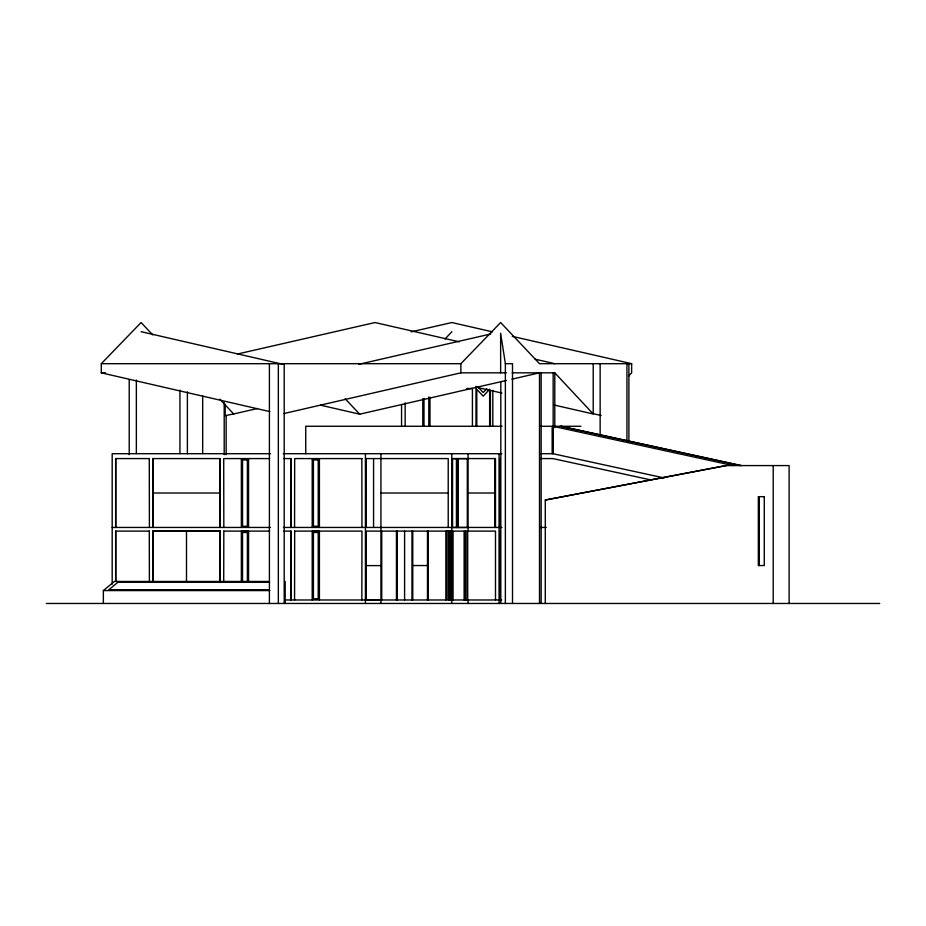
<?xml version="1.0" encoding="UTF-8"?>
<svg xmlns="http://www.w3.org/2000/svg" width="926" height="926" viewBox="0 0 926 926"><rect width="100%" height="100%" fill="white"/><g stroke="black" fill="none" stroke-linecap="round" stroke-linejoin="round"><path stroke-width="1.39" d="M444.978 339.066L451.865 331.682M486.821 388.665L483.21 392.531L477.804 386.755M628.696 375.991L631.648 372.831L631.648 363.686L512.263 336.358M269.848 411.607L101.304 372.831L101.304 363.686L141.076 322.537L152.744 334.888M284.074 413.505L460.87 372.831L460.87 363.686L500.642 322.537L539.511 363.686L631.648 363.686M103.365 603.463L103.365 590.58L114.373 581.459L269.397 581.459M358.779 364.323L490.803 333.95M320.5 405.171L359.728 414.188L506.337 380.459M511.87 379.185L539.511 372.831L539.511 603.463M237.369 354.045L375.007 322.537L459.284 341.833M411.144 331.867L451.865 322.537L492.597 331.867M219.867 399.199L233.665 413.968L257.532 408.505M545.287 603.463L545.287 500.028L725.567 465.581L789.114 465.581L789.114 603.463M726.551 465.581L545.287 500.028M101.304 363.686L460.87 363.686M500.642 372.831L500.642 333.21L505.365 363.686L512.506 363.686L512.506 603.463M101.304 372.831L105.564 372.831M460.87 372.831L506.395 372.831M512.159 372.831L554.79 372.831L593.219 413.968L553.898 404.975M466.704 388.48L472.422 388.48L472.422 425.786M501.996 426.273L305.742 426.273L305.742 453.694M540.645 426.273L552.162 426.273L552.162 453.694M553.609 426.273L580.903 426.273M270.461 453.694L112.185 453.694L112.185 584.213M283.298 453.694L501.88 453.694M539.904 453.694L552.903 453.694L664.185 477.966M149.399 458.578L115.646 458.578L115.646 527.45M220.145 458.578L220.145 527.45L220.249 458.578L152.859 458.578L152.859 527.45M269.628 458.578L223.71 458.578L223.826 527.45M283.842 458.578L291.1 458.578L291.1 527.45M294.572 458.578L361.962 458.578M539.904 458.578L552.903 458.578L651.128 479.992M452.571 458.636L467.306 458.636M152.859 493.014L220.145 493.014M380.933 493.014L448.219 493.014M467.561 493.014L494.762 493.014M112.185 527.45L270.461 527.45M283.402 527.45L501.904 527.45M539.904 527.45L546.259 527.45M149.399 531.107L115.646 531.107L115.646 581.331M223.71 531.107L269.628 531.107M283.842 531.107L291.1 531.107L291.1 599.979M294.572 531.107L361.962 531.107L361.846 599.979M448.728 531.246L445.846 531.246L445.846 599.979M366.21 565.612L380.933 565.612M412.753 565.543L427.476 565.543M269.64 582.257L117.88 582.257L108.793 589.781L269.211 589.781M103.365 590.58L269.86 590.58M285.335 599.979L501.684 599.979M380.933 600.048L366.21 600.048L366.21 531.107L495.491 531.107L495.491 599.979M46.3 603.463L879.7 603.463M561.191 426.273L741.483 465.581M560.207 426.273L740.499 465.581M733.195 465.581L552.903 426.273L552.903 453.694M535.124 359.184L554.79 363.686M601.124 415.508L593.219 413.702L593.219 363.686M478.048 387.612L501.927 393.075M141.076 331.682L282.939 364.323M345.155 398.77L359.728 414.188M773.21 465.581L773.21 603.463M759.297 496.672L759.297 565.543M628.893 363.686L628.893 441.679M626.937 363.686L626.937 441.679M600.141 363.686L600.141 435.903M554.79 372.831L554.79 427.604M553.158 372.831L553.158 453.543M541.143 372.831L541.143 603.463M505.365 363.686L505.365 603.463M500.804 381.732L500.804 603.463M499.843 458.578L499.843 527.45M499.843 531.107L499.843 599.979M499.068 453.694L499.068 603.463M495.491 527.45L495.491 458.578L452.571 458.578L452.571 527.507L467.306 527.507L467.306 458.578M494.762 458.578L494.762 527.45M492.817 390.378L492.817 426.377M490.433 390.54L490.433 426.423M489.646 426.504L489.646 389.302L483.21 396.189L476.786 389.314L476.786 426.516M475.999 386.258L475.999 426.435M468.093 453.694L468.093 531.165M468.093 599.979L468.093 603.463M467.699 531.165L467.699 599.979M465.917 531.165L465.917 599.979M465.523 531.165L465.523 599.979M464.123 531.165L464.123 599.979M458.011 458.775L458.011 527.507M456.437 458.775L456.437 527.507M453.057 531.246L453.057 599.979M452.177 531.165L452.177 599.979M451.795 453.694L451.795 531.165M451.865 532.473L451.865 598.763M451.795 599.979L451.795 603.463M450.395 531.165L450.395 599.979M450.001 531.165L450.001 599.979M448.612 531.165L448.612 599.979M448.219 527.45L448.219 458.578L366.21 458.578L366.21 527.45M447.038 532.473L447.038 598.763M429.988 397.219L429.988 425.856M428.796 397.046L428.796 425.867M428.206 531.107L428.206 599.979M427.476 531.107L427.476 599.979M423.981 398.493L423.981 425.867M422.788 398.643L422.788 425.856M412.753 531.107L412.753 599.979M411.966 531.107L411.966 599.979M405.148 402.833L405.148 425.786M404.604 531.107L404.604 599.979M401.571 404.917L401.571 426.435M397.231 531.107L397.231 599.979M396.444 531.165L396.444 599.979M381.72 531.165L381.72 599.979M380.933 453.694L380.933 603.463M373.572 458.578L373.572 527.45M365.423 453.694L365.423 603.463M361.846 458.578L361.962 527.45M319.412 527.45L319.412 458.717L312.212 458.717L312.212 527.45M319.412 599.979L319.412 531.246L312.212 531.246L312.212 599.979M294.676 458.578L294.572 527.45M294.676 531.107L294.572 599.979M290.995 458.578L290.995 527.45M290.995 531.107L290.995 599.979M285.185 581.459L285.185 603.463M284.201 363.686L284.201 603.463M278.344 363.686L278.344 603.463M269.408 363.686L269.408 603.463M248.562 527.45L248.562 458.717L241.362 458.717L241.362 527.45M248.562 581.366L248.562 531.246L241.362 531.246L241.362 581.366M247.369 581.47L247.369 532.473L242.543 532.473L242.543 581.47M233.665 413.968L225.18 415.647L225.18 404.095M226.152 415.681L226.152 454.678M224.196 402.683L224.196 454.678M223.826 531.107L223.71 581.331M220.249 581.331L220.249 531.107L152.975 531.107L152.975 581.331M220.145 582.466L220.145 530.806L152.859 530.806L152.859 582.466M202.678 395.888L202.678 453.543M187.388 391.814L187.388 453.728M186.496 530.806L186.496 582.466M179.945 390.124L179.945 453.543M152.975 458.578L152.975 527.45M149.283 458.578L149.399 527.45M149.283 531.107L149.399 581.331M136.353 380.03L136.353 453.543M129.212 379.567L129.212 454.678M115.762 458.578L115.762 527.45M115.762 531.107L115.762 581.331M247.369 459.933L242.543 459.933L242.543 526.234L247.369 526.234L247.369 459.933M318.22 459.933L313.405 459.933L313.405 526.234L318.22 526.234L318.22 459.933M457.757 460.002L456.703 460.002L456.703 526.292L457.757 526.292L457.757 460.002M764.274 496.672L758.325 496.672L758.325 565.543L764.274 565.543L764.274 496.672M318.22 532.473L313.405 532.473L313.405 598.763L318.22 598.763L318.22 532.473"/></g></svg>
